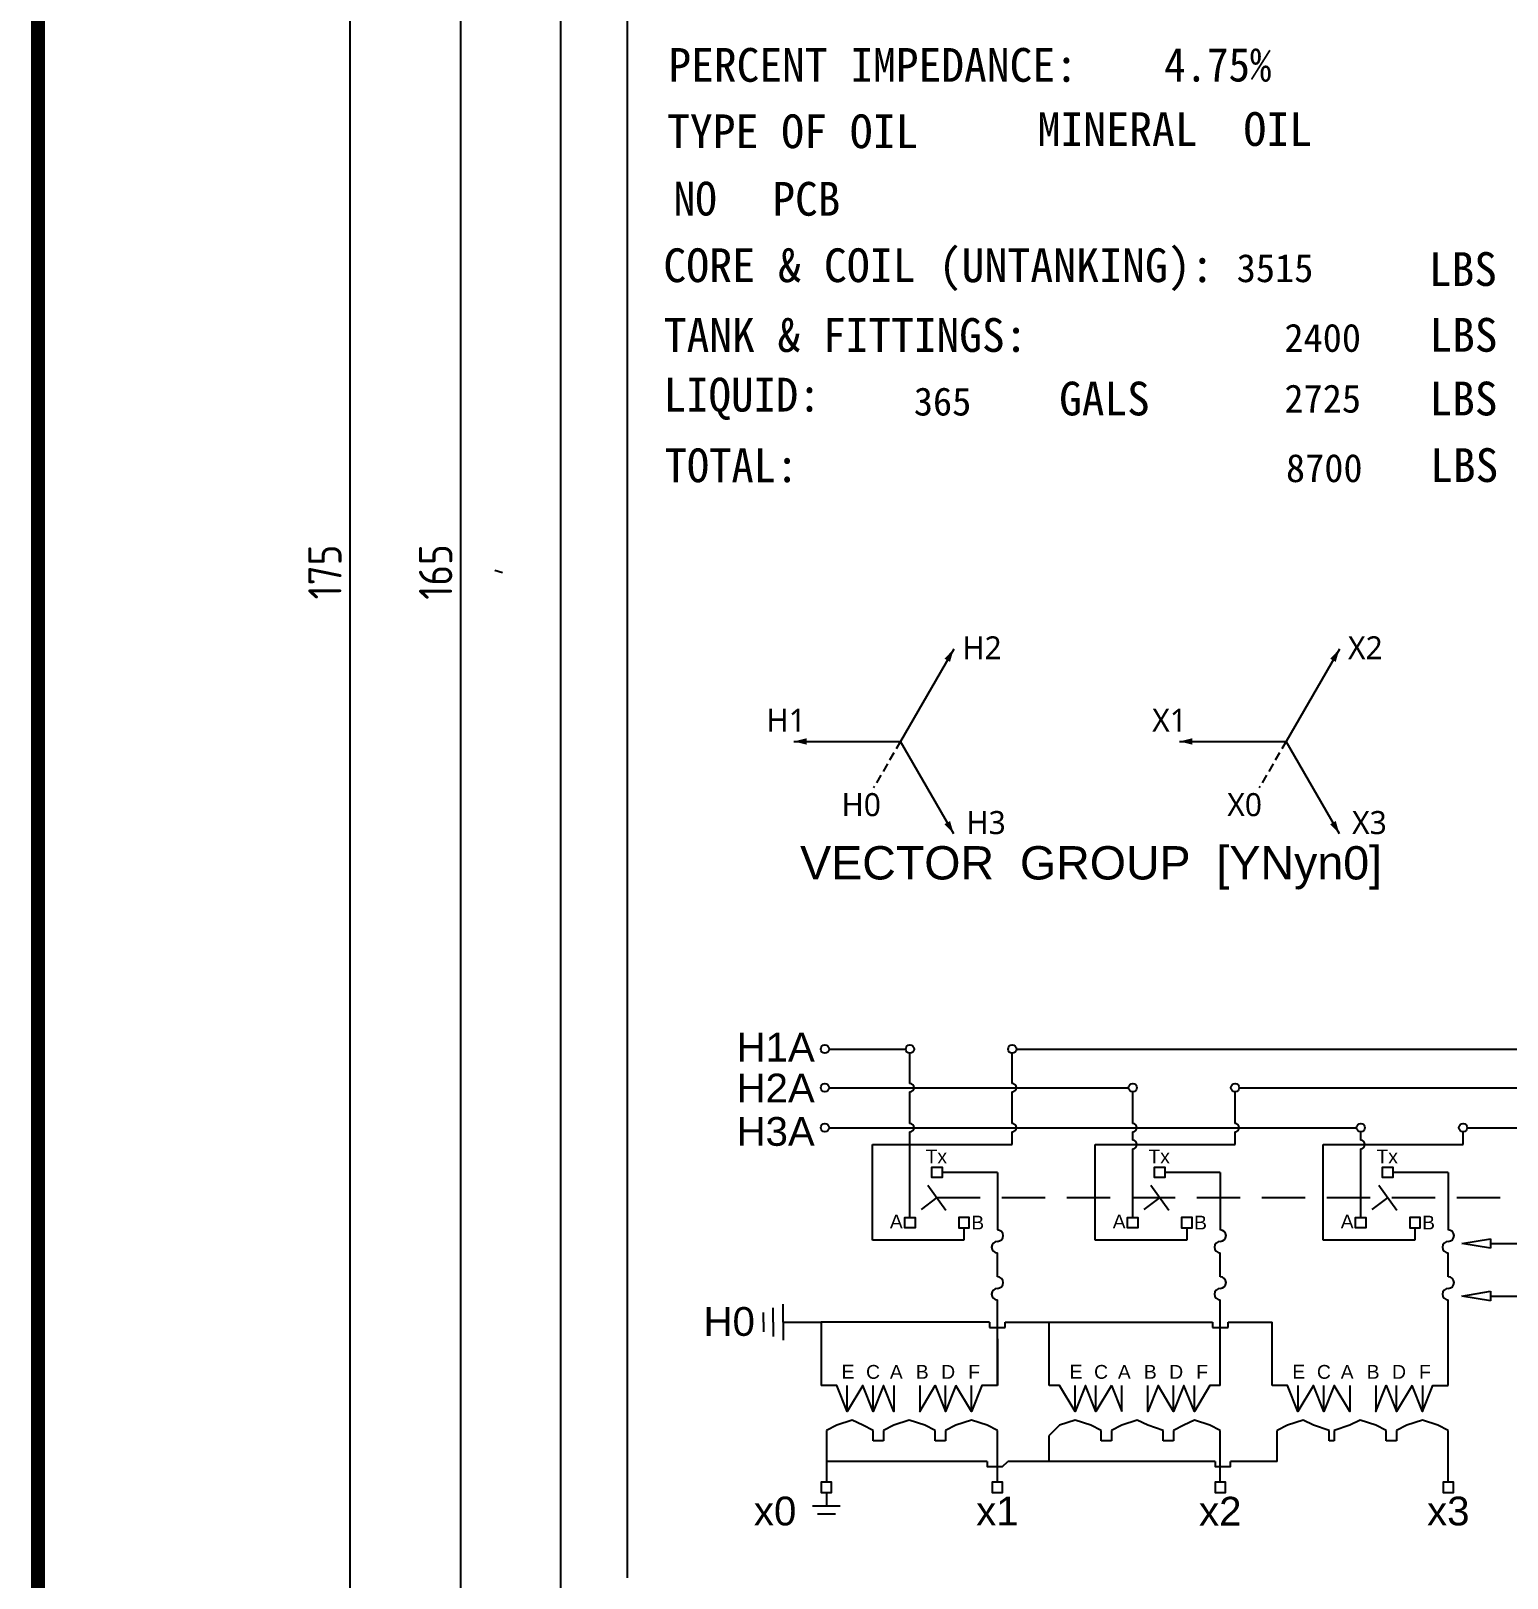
# Model space of a CAD drawing. Header units: millimetres. Extents: x 266108 to 276883, y -181835 to -175175.
# Drawn here: x 276664.6 to 276775.4, y -180779.9 to -180663.8 of the extents above; entities that cross this region are included whole.
import ezdxf
from ezdxf.enums import TextEntityAlignment as Align

# ---------------------------------------------------------------- set-up
doc = ezdxf.new("R2010")
doc.units = ezdxf.units.MM
doc.header["$LTSCALE"] = 13
doc.linetypes.add('DASHED', pattern=[0.75, 0.5, -0.25])
for name, color, linetype in [('1', 4, 'Continuous'), ('2', 3, 'Continuous'), ('4虚线层', 6, 'DASHED'), ('PDF_Geometry', 7, 'Continuous')]:
    doc.layers.add(name, color=color, linetype=linetype)
doc.layers.add('标注、文本', color=3, linetype='Continuous', lineweight=25)
doc.styles.add('Note Text (ANSI)', font='arial.ttf')
doc.styles.add('PDF FangSong', font='')
doc.styles.get("Standard").update_dxf_attribs({"font": 'gbenor.shx', "bigfont": 'gbcbig.shx'})
doc.styles.add('宋体', font='', dxfattribs={"width": 0.6})
doc.styles.get('PDF FangSong').set_extended_font_data('FangSong')
doc.styles.get('宋体').set_extended_font_data('微软雅黑')
doc.dimstyles.new('ISO-25', dxfattribs={"dimtxt": 2.5, "dimasz": 2.5, "dimexe": 1.25, "dimexo": 0.625, "dimtad": 1, "dimtxsty": 'Standard', "dimcen": 2.5, "dimadec": 0, "dimazin": 0, "dimtfac": 1, "dimtmove": 0, "dimatfit": 3, "dimfxl": 1, "dimarcsym": 0})

# ---------------------------------------------------------------- blocks, each defined once
blk = doc.blocks.new('*D14')
at = {"layer": '2', "color": 0, "linetype": 'Continuous', "lineweight": -2, "transparency": 16777216}
for p, q in [((276706.17, -180621.94), (276695.62, -180621.94)), ((276696.87, -180784.46), (276696.87, -180624.44)), ((276706.17, -180786.96), (276695.62, -180786.96))]:
    blk.add_line(p, q, dxfattribs=at)
at = {"layer": '2', "color": 0, "linetype": 'Continuous', "transparency": 16777216}
for points in [[(276696.45, -180624.44), (276697.28, -180624.44), (276696.87, -180621.94)], [(276696.45, -180784.46), (276697.28, -180784.46), (276696.87, -180786.96)]]:
    blk.add_solid(points, dxfattribs=at)
at = {"layer": 'Defpoints', "color": 0, "linetype": 'Continuous', "transparency": 16777216}
for p in [(276696.87, -180621.94), (276706.79, -180621.94), (276706.79, -180786.96)]:
    blk.add_point(p, dxfattribs=at)
at = {"layer": '2', "color": 0, "linetype": 'Continuous', "transparency": 16777216, "insert": (276694.99, -180704.45), "char_height": 2.5, "attachment_point": 5, "rotation": 90}
blk.add_mtext('165', dxfattribs=at)
blk = doc.blocks.new('*D15')
at = {"layer": '2', "color": 0, "linetype": 'Continuous', "lineweight": -2, "transparency": 16777216}
for p, q in [((276703.75, -180616.94), (276687.31, -180616.94)), ((276688.56, -180619.44), (276688.56, -180789.46)), ((276703.75, -180791.96), (276687.31, -180791.96))]:
    blk.add_line(p, q, dxfattribs=at)
at = {"layer": '2', "color": 0, "linetype": 'Continuous', "transparency": 16777216}
for points in [[(276688.14, -180619.44), (276688.97, -180619.44), (276688.56, -180616.94)], [(276688.14, -180789.46), (276688.97, -180789.46), (276688.56, -180791.96)]]:
    blk.add_solid(points, dxfattribs=at)
at = {"layer": 'Defpoints', "color": 0, "linetype": 'Continuous', "transparency": 16777216}
for p in [(276704.38, -180616.94), (276688.56, -180791.96), (276704.38, -180791.96)]:
    blk.add_point(p, dxfattribs=at)
at = {"layer": '2', "color": 0, "linetype": 'Continuous', "transparency": 16777216, "insert": (276686.68, -180704.45), "char_height": 2.5, "attachment_point": 5, "rotation": 90}
blk.add_mtext('175', dxfattribs=at)

msp = doc.modelspace()

# ---------------------------------------------------------------- linework, layer by layer
at = {"layer": '1', "color": 0, "linetype": 'Continuous'}
msp.add_line((276665.153, -180899.521), (276665.153, -180550.501), dxfattribs=at)
at = {"layer": '1', "const_width": 1.05}
msp.add_lwpolyline([(276665.153, -180550.501), (276882.503, -180550.501), (276882.503, -180899.521), (276665.153, -180899.521), (276665.153, -180550.501), (276882.503, -180550.501)], dxfattribs=at)
at = {"layer": '2', "linetype": 'Continuous'}
for p, q in [((276724.502, -180740.25), (276730.258, -180740.25)), ((276738.56, -180740.25), (276780.031, -180740.25)), ((276724.502, -180743.145), (276731.332, -180743.145)), ((276731.332, -180743.145), (276746.977, -180743.145)), ((276755.278, -180743.145), (276780.031, -180743.145)), ((276724.502, -180746.144), (276731.332, -180746.144)), ((276731.332, -180746.144), (276764.084, -180746.144)), ((276772.385, -180746.144), (276780.031, -180746.144)), ((276736.552, -180760.739), (276736.552, -180761.128)), ((276737.719, -180761.128), (276737.719, -180760.739)), ((276741.024, -180765.496), (276741.024, -180760.739)), ((276753.271, -180760.739), (276753.271, -180761.128)), ((276754.437, -180761.128), (276754.437, -180760.739)), ((276757.742, -180765.496), (276757.742, -180760.739)), ((276736.552, -180761.128), (276737.719, -180761.128)), ((276753.271, -180761.128), (276754.437, -180761.128))]:
    msp.add_line(p, q, dxfattribs=at)
at = {"layer": '2'}
for p, q in [((276737.136, -180749.503), (276737.136, -180753.814)), ((276753.854, -180749.503), (276753.854, -180753.814)), ((276770.961, -180749.503), (276770.961, -180753.814)), ((276736.552, -180760.739), (276723.916, -180760.739)), ((276737.719, -180760.739), (276753.271, -180760.739)), ((276754.437, -180760.739), (276757.742, -180760.739))]:
    msp.add_line(p, q, dxfattribs=at)
at = {"layer": '2', "color": 3}
for p, q in [((276774.133, -180754.835), (276782.573, -180754.835)), ((276774.133, -180758.777), (276782.573, -180758.777))]:
    msp.add_line(p, q, dxfattribs=at)
at = {"layer": '2'}
for points in [[(276733.854, -180710.238), (276729.857, -180717.16)], [(276762.79, -180710.238), (276758.794, -180717.16)], [(276721.863, -180717.16), (276729.857, -180717.16)], [(276733.854, -180724.083), (276729.857, -180717.16)], [(276750.8, -180717.16), (276758.794, -180717.16)], [(276762.79, -180724.083), (276758.794, -180717.16)]]:
    msp.add_lwpolyline(points, dxfattribs=at)
for points in [[(276733.854, -180710.238, 0, 0.48, 0), (276733.374, -180711.068, 0.48, 0.48, 0)], [(276762.79, -180710.238, 0, 0.48, 0), (276762.311, -180711.068, 0.48, 0.48, 0)], [(276721.863, -180717.16, 0, 0.48, 0), (276722.822, -180717.16, 0.48, 0.48, 0)], [(276750.8, -180717.16, 0, 0.48, 0), (276751.759, -180717.16, 0.48, 0.48, 0)], [(276733.854, -180724.083, 0, 0.48, 0), (276733.374, -180723.252, 0.48, 0.48, 0)], [(276762.79, -180724.083, 0, 0.48, 0), (276762.311, -180723.252, 0.48, 0.48, 0)]]:
    msp.add_lwpolyline(points, format="xyseb", dxfattribs=at)
at = {"layer": '2', "linetype": 'Continuous'}
for points in [[(276730.571, -180742.832), (276730.571, -180740.563)], [(276730.571, -180745.832), (276730.571, -180743.458)], [(276747.289, -180745.832), (276747.289, -180743.458)], [(276730.571, -180752.887), (276730.571, -180746.457)], [(276747.289, -180747.094), (276747.289, -180746.457)], [(276764.397, -180747.094), (276764.397, -180746.457)], [(276747.289, -180752.887), (276747.289, -180747.72)], [(276764.397, -180752.887), (276764.397, -180747.72)], [(276732.211, -180749.503), (276732.211, -180749.114), (276732.6, -180749.114), (276732.988, -180749.114), (276732.988, -180749.503), (276732.988, -180749.892), (276732.6, -180749.892), (276732.211, -180749.892), (276732.211, -180749.503)], [(276748.929, -180749.503), (276748.929, -180749.114), (276749.318, -180749.114), (276749.707, -180749.114), (276749.707, -180749.503), (276749.707, -180749.892), (276749.318, -180749.892), (276748.929, -180749.892), (276748.929, -180749.503)], [(276766.036, -180749.503), (276766.036, -180749.114), (276766.425, -180749.114), (276766.814, -180749.114), (276766.814, -180749.503), (276766.814, -180749.892), (276766.425, -180749.892), (276766.036, -180749.892), (276766.036, -180749.503)], [(276730.182, -180753.276), (276730.182, -180752.887), (276730.571, -180752.887), (276730.96, -180752.887), (276730.96, -180753.276), (276730.96, -180753.665), (276730.571, -180753.665), (276730.182, -180753.665), (276730.182, -180753.276)], [(276735.017, -180753.276), (276735.017, -180752.887), (276734.628, -180752.887), (276734.239, -180752.887), (276734.239, -180753.276), (276734.239, -180753.665), (276734.628, -180753.665), (276735.017, -180753.665), (276735.017, -180753.276)], [(276746.901, -180753.276), (276746.901, -180752.887), (276747.289, -180752.887), (276747.678, -180752.887), (276747.678, -180753.276), (276747.678, -180753.665), (276747.289, -180753.665), (276746.901, -180753.665), (276746.901, -180753.276)], [(276751.735, -180753.276), (276751.735, -180752.887), (276751.347, -180752.887), (276750.958, -180752.887), (276750.958, -180753.276), (276750.958, -180753.665), (276751.347, -180753.665), (276751.735, -180753.665), (276751.735, -180753.276)], [(276764.008, -180753.276), (276764.008, -180752.887), (276764.397, -180752.887), (276764.785, -180752.887), (276764.785, -180753.276), (276764.785, -180753.665), (276764.397, -180753.665), (276764.008, -180753.665), (276764.008, -180753.276)], [(276768.843, -180753.276), (276768.843, -180752.887), (276768.454, -180752.887), (276768.065, -180752.887), (276768.065, -180753.276), (276768.065, -180753.665), (276768.454, -180753.665), (276768.843, -180753.665), (276768.843, -180753.276)], [(276737.136, -180765.496), (276737.136, -180759.067)], [(276753.854, -180765.496), (276753.854, -180759.067)], [(276770.961, -180765.496), (276770.961, -180759.067)], [(276721.058, -180760.739), (276723.916, -180760.739)], [(276723.916, -180760.739), (276723.916, -180765.496)], [(276737.136, -180765.496), (276737.136, -180761.997), (276737.136, -180765.496)], [(276727.804, -180767.44), (276727.027, -180765.496), (276725.86, -180767.44), (276725.083, -180765.496), (276723.916, -180765.496)], [(276725.86, -180767.44), (276725.86, -180765.496)], [(276729.36, -180765.496), (276729.36, -180767.44), (276728.582, -180765.496), (276727.804, -180767.44), (276727.804, -180765.496)], [(276731.304, -180765.496), (276731.304, -180767.44), (276732.47, -180765.496), (276733.248, -180767.44), (276733.248, -180765.496)], [(276734.025, -180765.496), (276733.248, -180767.44)], [(276735.192, -180767.44), (276734.025, -180765.496)], [(276737.136, -180765.496), (276735.969, -180765.496), (276735.192, -180767.44), (276735.192, -180765.496)], [(276742.968, -180767.44), (276741.801, -180765.496), (276741.024, -180765.496)], [(276745.689, -180765.496), (276744.523, -180767.44), (276743.745, -180765.496), (276742.968, -180767.44), (276742.968, -180765.496)], [(276744.523, -180767.44), (276744.523, -180765.496)], [(276745.689, -180765.496), (276746.467, -180767.44)], [(276746.467, -180767.44), (276746.467, -180765.496)], [(276753.854, -180765.496), (276753.076, -180765.496), (276751.91, -180767.44), (276751.132, -180765.496), (276750.355, -180767.44), (276749.188, -180765.496), (276748.411, -180767.44), (276748.411, -180765.496)], [(276750.355, -180767.44), (276750.355, -180765.496)], [(276751.91, -180767.44), (276751.91, -180765.496)], [(276759.686, -180765.496), (276759.686, -180767.44), (276758.908, -180765.496), (276757.742, -180765.496)], [(276763.574, -180765.496), (276763.574, -180767.44), (276762.408, -180765.496), (276761.63, -180767.44), (276760.852, -180765.496), (276759.686, -180767.44)], [(276761.63, -180767.44), (276761.63, -180765.496)], [(276765.518, -180765.496), (276765.518, -180767.44), (276766.296, -180765.496), (276767.073, -180767.44), (276767.073, -180765.496)], [(276768.24, -180765.496), (276767.073, -180767.44)], [(276769.017, -180765.496), (276769.017, -180767.44), (276768.24, -180765.496)], [(276769.017, -180767.44), (276769.795, -180765.496), (276770.961, -180765.496)], [(276727.804, -180768.861), (276727.027, -180768.472), (276726.249, -180768.083), (276725.083, -180768.472), (276724.305, -180768.861)], [(276724.305, -180768.861), (276724.305, -180772.749)], [(276727.804, -180769.638), (276727.804, -180768.861)], [(276732.47, -180768.861), (276731.692, -180768.472), (276730.526, -180768.083), (276729.36, -180768.472), (276728.582, -180768.861)], [(276728.582, -180768.861), (276728.582, -180769.638)], [(276732.47, -180769.638), (276732.47, -180768.861)], [(276737.136, -180768.861), (276736.358, -180768.472), (276735.192, -180768.083), (276734.025, -180768.472), (276733.248, -180768.861)], [(276733.248, -180768.861), (276733.248, -180769.638)], [(276737.136, -180772.749), (276737.136, -180768.861)], [(276744.912, -180768.861), (276744.134, -180768.472), (276742.968, -180768.083), (276741.801, -180768.472), (276741.024, -180769.25)], [(276744.912, -180769.638), (276744.912, -180768.861)], [(276749.577, -180768.861), (276748.411, -180768.472), (276747.633, -180768.083), (276746.467, -180768.472), (276745.689, -180768.861)], [(276745.689, -180768.861), (276745.689, -180769.638)], [(276749.577, -180769.638), (276749.577, -180768.861)], [(276753.854, -180768.861), (276753.076, -180768.472), (276751.91, -180768.083), (276751.132, -180768.472), (276750.355, -180768.861)], [(276750.355, -180768.861), (276750.355, -180769.638)], [(276753.854, -180772.749), (276753.854, -180768.861)], [(276753.854, -180768.861), (276753.854, -180768.861)], [(276762.019, -180768.861), (276760.852, -180768.472), (276760.075, -180768.083), (276758.908, -180768.472), (276758.131, -180768.861)], [(276758.131, -180771.194), (276758.131, -180768.861)], [(276762.019, -180769.638), (276762.019, -180768.861)], [(276766.296, -180768.861), (276765.518, -180768.472), (276764.352, -180768.083), (276763.574, -180768.472), (276762.408, -180768.861)], [(276762.408, -180768.861), (276762.408, -180769.638)], [(276766.296, -180769.638), (276766.296, -180768.861)], [(276770.961, -180768.861), (276770.184, -180768.472), (276769.017, -180768.083), (276767.851, -180768.472), (276767.073, -180768.861)], [(276767.073, -180768.861), (276767.073, -180769.638)], [(276770.961, -180772.749), (276770.961, -180768.861)], [(276770.961, -180768.861), (276770.961, -180768.861)], [(276728.582, -180769.638), (276727.804, -180769.638)], [(276733.248, -180769.638), (276732.47, -180769.638)], [(276741.024, -180771.194), (276741.024, -180769.25)], [(276745.689, -180769.638), (276744.912, -180769.638)], [(276750.355, -180769.638), (276749.577, -180769.638)], [(276762.408, -180769.638), (276762.019, -180769.638)], [(276767.073, -180769.638), (276766.296, -180769.638)], [(276736.358, -180771.194), (276724.305, -180771.194)], [(276736.358, -180771.194), (276736.358, -180771.582), (276737.136, -180771.582), (276737.524, -180771.582), (276737.913, -180771.194)], [(276753.465, -180771.194), (276737.913, -180771.194)], [(276753.465, -180771.194), (276753.465, -180771.582), (276753.854, -180771.582), (276754.632, -180771.582), (276754.632, -180771.194)], [(276758.131, -180771.194), (276754.632, -180771.194)], [(276724.694, -180773.138), (276724.694, -180772.749), (276724.305, -180772.749), (276723.916, -180772.749), (276723.916, -180773.138), (276723.916, -180773.526), (276724.305, -180773.526), (276724.694, -180773.526), (276724.694, -180773.138)], [(276737.524, -180773.138), (276737.524, -180772.749), (276737.136, -180772.749), (276736.747, -180772.749), (276736.747, -180773.138), (276736.747, -180773.526), (276737.136, -180773.526), (276737.524, -180773.526), (276737.524, -180773.138)], [(276754.243, -180773.138), (276754.243, -180772.749), (276753.854, -180772.749), (276753.465, -180772.749), (276753.465, -180773.138), (276753.465, -180773.526), (276753.854, -180773.526), (276754.243, -180773.526), (276754.243, -180773.138)], [(276771.35, -180773.138), (276771.35, -180772.749), (276770.961, -180772.749), (276770.572, -180772.749), (276770.572, -180773.138), (276770.572, -180773.526), (276770.961, -180773.526), (276771.35, -180773.526), (276771.35, -180773.138)]]:
    msp.add_lwpolyline(points, dxfattribs=at)
at = {"layer": '2'}
for centre, start, end in [((276737.136, -180754.246), 270, 90), ((276753.854, -180754.246), 270, 90), ((276770.961, -180754.246), 270, 90), ((276737.136, -180755.11), 90, 270), ((276753.854, -180755.11), 90, 270), ((276770.961, -180755.11), 90, 270), ((276737.136, -180757.771), 270, 90), ((276753.854, -180757.771), 270, 90), ((276770.961, -180757.771), 270, 90), ((276737.136, -180758.635), 90, 270), ((276753.854, -180758.635), 90, 270), ((276770.961, -180758.635), 90, 270)]:
    msp.add_arc(centre, 0.432, start, end, dxfattribs=at)
at = {"layer": '4虚线层', "ltscale": 0.1}
for p, q in [((276729.857, -180717.16), (276727.843, -180720.649)), ((276758.794, -180717.16), (276756.78, -180720.649))]:
    msp.add_line(p, q, dxfattribs=at)
at = {"layer": '4虚线层', "ltscale": 0.5}
msp.add_line((276732.6, -180751.39), (276782.702, -180751.39), dxfattribs=at)
at = {"layer": 'PDF_Geometry', "lineweight": 25}
for points in [[(276704.378, -180616.941), (276854.399, -180616.941), (276854.399, -180791.956), (276704.378, -180791.956), (276704.378, -180616.941)], [(276709.377, -180779.937), (276709.377, -180628.904)], [(276699.997, -180704.505), (276699.436, -180704.336)]]:
    msp.add_lwpolyline(points, dxfattribs=at)
at = {"layer": '标注、文本'}
for p, q in [((276738.247, -180742.832), (276738.247, -180740.563)), ((276738.247, -180745.832), (276738.247, -180743.458)), ((276754.965, -180745.832), (276754.965, -180743.458)), ((276738.247, -180747.407), (276738.247, -180746.457)), ((276754.965, -180747.407), (276754.965, -180746.457)), ((276772.073, -180747.407), (276772.073, -180746.457)), ((276727.759, -180754.594), (276727.759, -180747.407)), ((276727.759, -180747.407), (276738.247, -180747.407)), ((276744.478, -180754.594), (276744.478, -180747.407)), ((276744.478, -180747.407), (276754.965, -180747.407)), ((276761.585, -180754.594), (276761.585, -180747.407)), ((276761.585, -180747.407), (276772.073, -180747.407)), ((276731.926, -180750.454), (276733.273, -180752.325)), ((276737.136, -180749.503), (276732.988, -180749.503)), ((276748.644, -180750.454), (276749.992, -180752.325)), ((276753.854, -180749.503), (276749.707, -180749.503)), ((276765.751, -180750.454), (276767.099, -180752.325)), ((276770.961, -180749.503), (276766.814, -180749.503)), ((276732.6, -180751.39), (276731.412, -180752.277)), ((276749.318, -180751.39), (276748.131, -180752.277)), ((276766.425, -180751.39), (276765.238, -180752.277)), ((276734.628, -180753.665), (276734.628, -180754.594)), ((276751.347, -180753.665), (276751.347, -180754.594)), ((276768.454, -180753.665), (276768.454, -180754.594)), ((276734.628, -180754.594), (276727.759, -180754.594)), ((276751.347, -180754.594), (276744.478, -180754.594)), ((276768.454, -180754.594), (276761.585, -180754.594)), ((276771.973, -180754.835), (276774.133, -180754.475)), ((276774.133, -180755.195), (276771.973, -180754.835)), ((276774.133, -180754.475), (276774.133, -180755.195)), ((276771.973, -180758.777), (276774.133, -180758.417)), ((276774.133, -180758.417), (276774.133, -180759.137)), ((276720.324, -180760.739), (276720.324, -180759.658)), ((276721.058, -180760.739), (276721.058, -180759.397)), ((276774.133, -180759.137), (276771.973, -180758.777)), ((276719.591, -180760.739), (276719.591, -180760.005)), ((276719.591, -180760.739), (276719.591, -180761.473)), ((276720.324, -180760.739), (276720.324, -180761.82)), ((276721.058, -180760.739), (276721.058, -180762.081)), ((276724.305, -180773.526), (276724.305, -180774.553)), ((276725.345, -180774.553), (276723.265, -180774.553)), ((276724.979, -180775.146), (276723.632, -180775.146))]:
    msp.add_line(p, q, dxfattribs=at)
at = {"layer": '标注、文本', "ltscale": 0.865887}
for p, q in [((276737.136, -180757.339), (276737.136, -180755.542)), ((276753.854, -180757.339), (276753.854, -180755.542)), ((276770.961, -180757.339), (276770.961, -180755.542))]:
    msp.add_line(p, q, dxfattribs=at)
at = {"layer": '标注、文本'}
for centre in [(276724.19, -180740.25), (276730.571, -180740.25), (276738.247, -180740.25), (276724.19, -180743.145), (276747.289, -180743.145), (276754.965, -180743.145), (276724.19, -180746.144), (276764.397, -180746.144), (276772.073, -180746.144)]:
    msp.add_circle(centre, 0.313, dxfattribs=at)
for centre in [(276730.571, -180743.145), (276738.247, -180743.145), (276730.571, -180746.144), (276738.247, -180746.144), (276747.289, -180746.144), (276754.965, -180746.144), (276747.289, -180747.407), (276764.397, -180747.407)]:
    msp.add_arc(centre, 0.313, 270, 90, dxfattribs=at)

# ---------------------------------------------------------------- texts
at = {"layer": '2'}
for s, height, style, p in [('H2', 1.7267, '宋体', (276734.502, -180710.999)), ('X2', 1.7267, '宋体', (276763.438, -180710.999)), ('H1', 1.7267, '宋体', (276719.812, -180716.431)), ('X1', 1.7267, '宋体', (276748.748, -180716.431)), ('H0', 1.7267, '宋体', (276725.444, -180722.766)), ('X0', 1.7267, '宋体', (276754.381, -180722.766)), ('H3', 1.7267, '宋体', (276734.806, -180724.11)), ('X3', 1.7267, '宋体', (276763.743, -180724.11)), ('VECTOR  GROUP  [YNyn0]', 2.5, 'Note Text (ANSI)', (276722.334, -180727.519))]:
    msp.add_text(s, height=height, dxfattribs=dict(at, style=style)).set_placement(p)
at = {"layer": '2', "style": 'Note Text (ANSI)'}
for s, p in [('H1A', (276723.434, -180741.18)), ('H2A', (276723.434, -180744.251)), ('H3A', (276723.434, -180747.505)), ('H0', (276718.942, -180761.767))]:
    msp.add_text(s, height=2.16, dxfattribs=at).set_placement(p, align=Align.RIGHT)
for s, height, p in [('Tx', 1.0368, (276732.552, -180748.305)), ('Tx', 1.0368, (276749.27, -180748.305)), ('Tx', 1.0368, (276766.377, -180748.305)), ('A', 1.037, (276729.551, -180753.189)), ('B', 1.037, (276735.657, -180753.266)), ('A', 1.037, (276746.27, -180753.189)), ('B', 1.037, (276752.375, -180753.266)), ('A', 1.037, (276763.377, -180753.189)), ('B', 1.037, (276769.482, -180753.266)), ('E', 1.037, (276725.924, -180764.459)), ('C', 1.037, (276727.804, -180764.469)), ('A', 1.037, (276729.55, -180764.469)), ('B', 1.037, (276731.497, -180764.469)), ('D', 1.037, (276733.441, -180764.469)), ('F', 1.037, (276735.385, -180764.469)), ('E', 1.037, (276743.031, -180764.459)), ('C', 1.037, (276744.912, -180764.469)), ('A', 1.037, (276746.658, -180764.469)), ('B', 1.037, (276748.605, -180764.469)), ('D', 1.037, (276750.549, -180764.469)), ('F', 1.037, (276752.493, -180764.469)), ('E', 1.037, (276759.75, -180764.459)), ('C', 1.037, (276761.63, -180764.469)), ('A', 1.037, (276763.376, -180764.469)), ('B', 1.037, (276765.323, -180764.469)), ('D', 1.037, (276767.267, -180764.469)), ('F', 1.037, (276769.211, -180764.469)), ('x0', 2.16, (276720.458, -180774.909)), ('x1', 2.16, (276737.136, -180774.909)), ('x2', 2.16, (276753.854, -180774.909)), ('x3', 2.16, (276770.961, -180774.909))]:
    msp.add_text(s, height=height, dxfattribs=at).set_placement(p, align=Align.MIDDLE)
at = {"layer": '2', "linetype": 'Continuous', "char_height": 2.53409, "attachment_point": 7, "style": 'PDF FangSong'}
for s, insert in [('\\W0.990022;PERCENT IMPEDANCE:', (276712.447, -180667.701)), ('{\\W0.9335;4.75%}', (276749.648, -180667.686)), ('\\W0.994479;TYPE OF OIL', (276712.346, -180672.682)), ('{\\W0.9956;MINERAL  OIL}', (276740.148, -180672.515)), ('\\W0.943330;NO', (276712.838, -180677.736)), ('\\W0.986198;PCB', (276720.252, -180677.75)), ('{\\W0.9982;CORE & COIL (UNTANKING): \\fSimSun|b0|i0|c134|p2;\\H0.8333x;\\W1;3515}', (276712.071, -180683.369)), ('\\W0.985571;LBS', (276769.515, -180683.021)), ('\\W0.988717;TANK & FITTINGS:', (276712.114, -180687.974)), ('\\W0.985572;LBS', (276769.558, -180687.959)), ('{\\fSimSun|b0|i0|c134|p2;\\H0.8333x;2400}', (276758.669, -180687.959)), ('{\\W0.976;LIQUID:}', (276712.1, -180693.042)), ('{\\W0.9851;GALS}', (276741.77, -180692.738)), ('\\W0.985572;LBS', (276769.558, -180692.738)), ('{\\fSimSun|b0|i0|c134|p2;\\H0.8333x;365}', (276730.866, -180692.738)), ('{\\fSimSun|b0|i0|c134|p2;\\H0.8333x;2725}', (276758.669, -180692.519)), ('\\W0.968789;TOTAL:', (276712.172, -180697.748)), ('{\\fSimSun|b0|i0|c134|p2;\\H0.8333x;8700}', (276758.785, -180697.734)), ('\\W0.985572;LBS', (276769.616, -180697.734))]:
    msp.add_mtext(s, dxfattribs=dict(at, insert=insert))

# ---------------------------------------------------------------- dimensions: what is measured, and where the dimension line sits
at = {"layer": '2', "linetype": 'Continuous'}
for base, p1, p2, picture, middle in [((276688.557, -180791.956), (276704.378, -180616.941), (276704.378, -180791.956), '*D15', (276686.682, -180704.448)), ((276696.868, -180621.94), (276706.793, -180786.957), (276706.793, -180621.94), '*D14', (276694.993, -180704.449))]:
    dim = msp.add_linear_dim(base=base, p1=p1, p2=p2, angle=90, dimstyle='ISO-25', override={"dimdec": 0}, dxfattribs=at)
    dim.commit()
    dim.dimension.update_dxf_attribs({"geometry": picture, "text_midpoint": middle})

doc.saveas('drawing.dxf')
